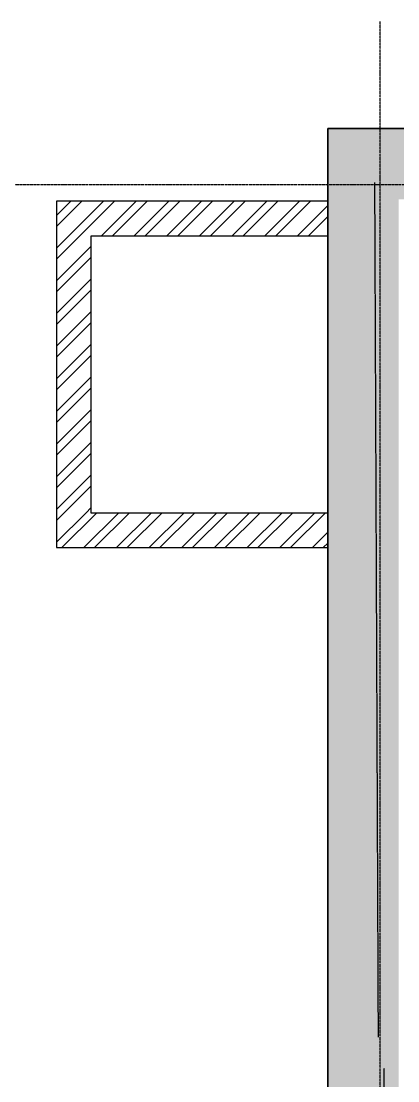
# Model space of a CAD drawing. Header units: millimetres. Extents: x -129048 to 476301, y -5853 to 215316.
# Drawn here: x 43820 to 46538, y 36887 to 44535 of the extents above; entities that cross this region are included whole.
import ezdxf

# ---------------------------------------------------------------- set-up
doc = ezdxf.new("R2010")
doc.units = ezdxf.units.MM
for name, pattern in [('ADSK_Линия сетки', [25, 20, -2.5, 0, -2.5]), ('ADSK_Сверху', [4.5, 3, -1.5]), ('ADSK_Снесено', [4.5, 3, -1.5])]:
    doc.linetypes.add(name, pattern=pattern)
doc.layers.add('Перекрытие', color=7, linetype='Continuous', lineweight=18)
doc.layers.add('Стены наружные', color=1, linetype='ADSK_Снесено', lineweight=18, true_color=0xff0000)
pattern_1 = [(45, (0, 0), (-117.8655, 117.8655), []), (45, (78.58, 0), (-117.8655, 117.8655), [])]

msp = doc.modelspace()

# ---------------------------------------------------------------- hatches: boundary and pattern name
at = {"layer": 'Стены наружные', "linetype": 'Continuous', "lineweight": 25, "true_color": 0x636466}
h = msp.add_hatch(color=251, dxfattribs=at)
h.paths.add_polyline_path([(54961.55667, 43249.20652), (55524.81943, 43249.20652), (55522.61286, 43759.20652), (54961.55667, 43759.20652), (54961.55667, 43689.20652)])
h.paths.add_polyline_path([(53446.55667, 43249.20652), (53446.55667, 43759.20652), (51649.33106, 43759.20652), (51649.33106, 43249.20652), (52537.78268, 43249.20652)])
h.paths.add_polyline_path([(48980.5713, 43249.20652), (50499.33106, 43249.20652), (50499.33106, 43759.20652), (48852.14944, 43759.20652), (48852.14944, 43249.20652)])
h.paths.add_polyline_path([(46543.2121, 43249.20652), (47342.14944, 43249.20652), (47342.14944, 43759.20652), (46033.2121, 43759.20652), (46033.2121, 43249.20652)])
h = msp.add_hatch(dxfattribs=at)
h.set_pattern_fill('FP_2', color=251, style=0, pattern_type=2)
h.set_pattern_definition(pattern_1)
h.paths.add_polyline_path([(44325.2211, 40985.29384), (44325.2211, 43235.29384), (44075.2211, 43235.29384), (44075.2211, 40985.29384)])
h = msp.add_hatch(dxfattribs=at)
h.set_pattern_fill('FP_2', color=251, style=0, pattern_type=2)
h.set_pattern_definition(pattern_1)
h.paths.add_polyline_path([(46033.2121, 42985.29384), (46033.2121, 43235.29384), (44325.2211, 43235.29384), (44325.2211, 42985.29384), (45636.36955, 42985.29384)])
h = msp.add_hatch(color=251, dxfattribs=at)
h.paths.add_polyline_path([(46033.2121, 20934.05859), (46543.2121, 20934.05859), (46543.2121, 22119.16969), (46033.2121, 22119.16969)])
h.paths.add_polyline_path([(46033.2121, 23889.16969), (46543.2121, 23889.16969), (46543.2121, 26071.14638), (46033.2121, 26071.14638), (46033.2121, 23912.97253)])
h.paths.add_polyline_path([(46033.2121, 27841.14638), (46543.2121, 27841.14638), (46543.2121, 30057.44422), (46033.2121, 30057.44422)])
h.paths.add_polyline_path([(46033.2121, 31827.44422), (46543.2121, 31827.44422), (46543.2121, 34118.80772), (46033.2121, 34118.80772), (46033.2121, 31880.65881)])
h.paths.add_polyline_path([(46396.03418, 35888.80772), (46543.2121, 35888.80772), (46543.2121, 43249.20652), (46033.2121, 43249.20652), (46033.2121, 35888.80772), (46393.72604, 35888.80772)])
h = msp.add_hatch(dxfattribs=at)
h.set_pattern_fill('FP_2', color=251, style=0, pattern_type=2)
h.set_pattern_definition(pattern_1)
h.paths.add_polyline_path([(45636.36955, 40735.29384), (46033.2121, 40735.29384), (46033.2121, 40985.29384), (44075.2211, 40985.29384), (44075.2211, 40735.29384), (44325.2211, 40735.29384)])

# ---------------------------------------------------------------- linework, layer by layer
at = {"linetype": 'ADSK_Линия сетки', "lineweight": 25}
for p, q in [((46409.91035, -4984.78696), (46409.91035, 44534.78674)), ((-11086.22475, 43356.78828), (57141.71826, 43356.78828))]:
    msp.add_line(p, q, dxfattribs=at)
at = {"color": 251, "lineweight": 25, "true_color": 0x636466}
msp.add_lwpolyline([(46033.2121, 20934.05859), (46033.2121, 43759.20652), (56032.61764, 43759.20652), (56213.94922, 8532.30207), (49933.40071, 8532.30207), (49933.40071, 150.23165), (42036.9317, 150.23165), (42036.9317, 2106.78828), (31235.97355, 2186.47811), (31336.39547, 2185.73719), (31336.39547, -2732.56685), (18972.64368, -2732.56685), (18972.64368, 2186.47811), (8272.99741, 2186.47811), (8272.99741, 272.0206), (290.4987, 306.78828), (290.4987, 8529.25245)], dxfattribs=at)
at = {"layer": 'Перекрытие', "color": 251, "linetype": 'ADSK_Сверху', "lineweight": 25, "true_color": 0x636466}
for p, q in [((46398.13195, 37203.03369), (46372.37965, 43370.70881)), ((46456.57545, 33246.92348), (46438.95464, 36979.23269))]:
    msp.add_line(p, q, dxfattribs=at)
at = {"layer": 'Стены наружные', "color": 251, "linetype": 'Continuous', "lineweight": 25, "true_color": 0x636466}
for p, q in [((47342.14944, 43759.20652), (46033.2121, 43759.20652)), ((46033.2121, 43759.20652), (46033.2121, 35888.80772)), ((44075.2211, 43235.29384), (44075.2211, 40735.29384)), ((46033.2121, 43235.29384), (44075.2211, 43235.29384)), ((44325.2211, 40985.29384), (44325.2211, 42985.29384)), ((44325.2211, 42985.29384), (46033.2121, 42985.29384)), ((46033.2121, 40985.29384), (44325.2211, 40985.29384)), ((44075.2211, 40735.29384), (46033.2121, 40735.29384))]:
    msp.add_line(p, q, dxfattribs=at)

doc.saveas('drawing.dxf')
